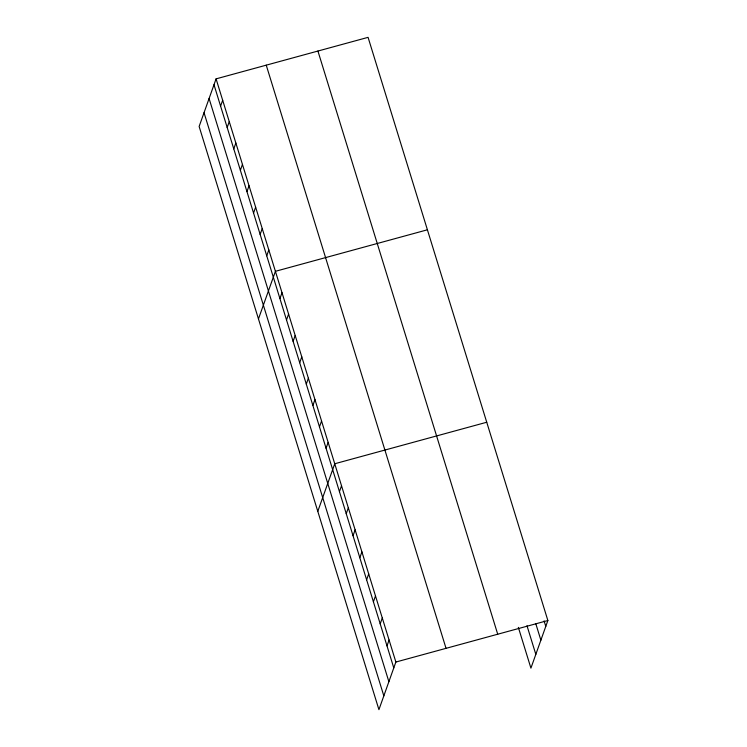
<?xml version="1.0" encoding="UTF-8"?>
<svg xmlns="http://www.w3.org/2000/svg" width="747" height="747" viewBox="0 0 747 747"><rect width="100%" height="100%" fill="white"/><g stroke="black" fill="none" stroke-linecap="round" stroke-linejoin="round"><path stroke-width="1.12" d="M216.079 78.865L199.132 126.476L378.925 709.65L395.873 662.038L216.079 78.865L368.075 37.35L547.868 620.524L530.921 668.135L518.353 627.377M220.589 106.111L222.671 100.247M227.181 127.494L229.264 121.63M233.774 148.877L235.856 143.013M240.366 170.26L242.448 164.396M246.958 191.643L249.04 185.779M253.55 213.026L255.642 207.162M260.143 234.409L262.234 228.545M266.735 255.791L268.827 249.928M258.462 318.922L275.419 271.31L427.415 229.796M279.92 298.557L282.011 292.693M286.512 319.94L288.603 314.076M293.104 341.332L295.196 335.459M299.696 362.715L301.788 356.842M306.289 384.098L308.38 378.225M312.881 405.481L314.973 399.608M319.473 426.864L321.565 420.991M326.065 448.247L328.157 442.373M317.792 511.368L334.749 463.756L486.745 422.242M339.446 491.657L341.538 485.783M346.244 513.684L348.326 507.82M353.032 535.72L355.124 529.847M359.821 557.748L361.912 551.884M366.618 579.784L368.71 573.911M373.407 601.811L375.498 595.938M380.204 623.838L382.296 617.974M386.993 645.875L389.084 640.002M395.873 662.038L547.868 620.524M544.087 620.888L545.786 626.397M535.786 623.642L540.875 640.17M526.99 625.725L535.823 654.363M317.923 51.048L497.717 634.222M266.24 65.166L446.034 648.331M213.997 84.728L393.781 667.902M209.085 98.511L388.879 681.684M204.034 112.704L383.827 695.877"/></g></svg>
